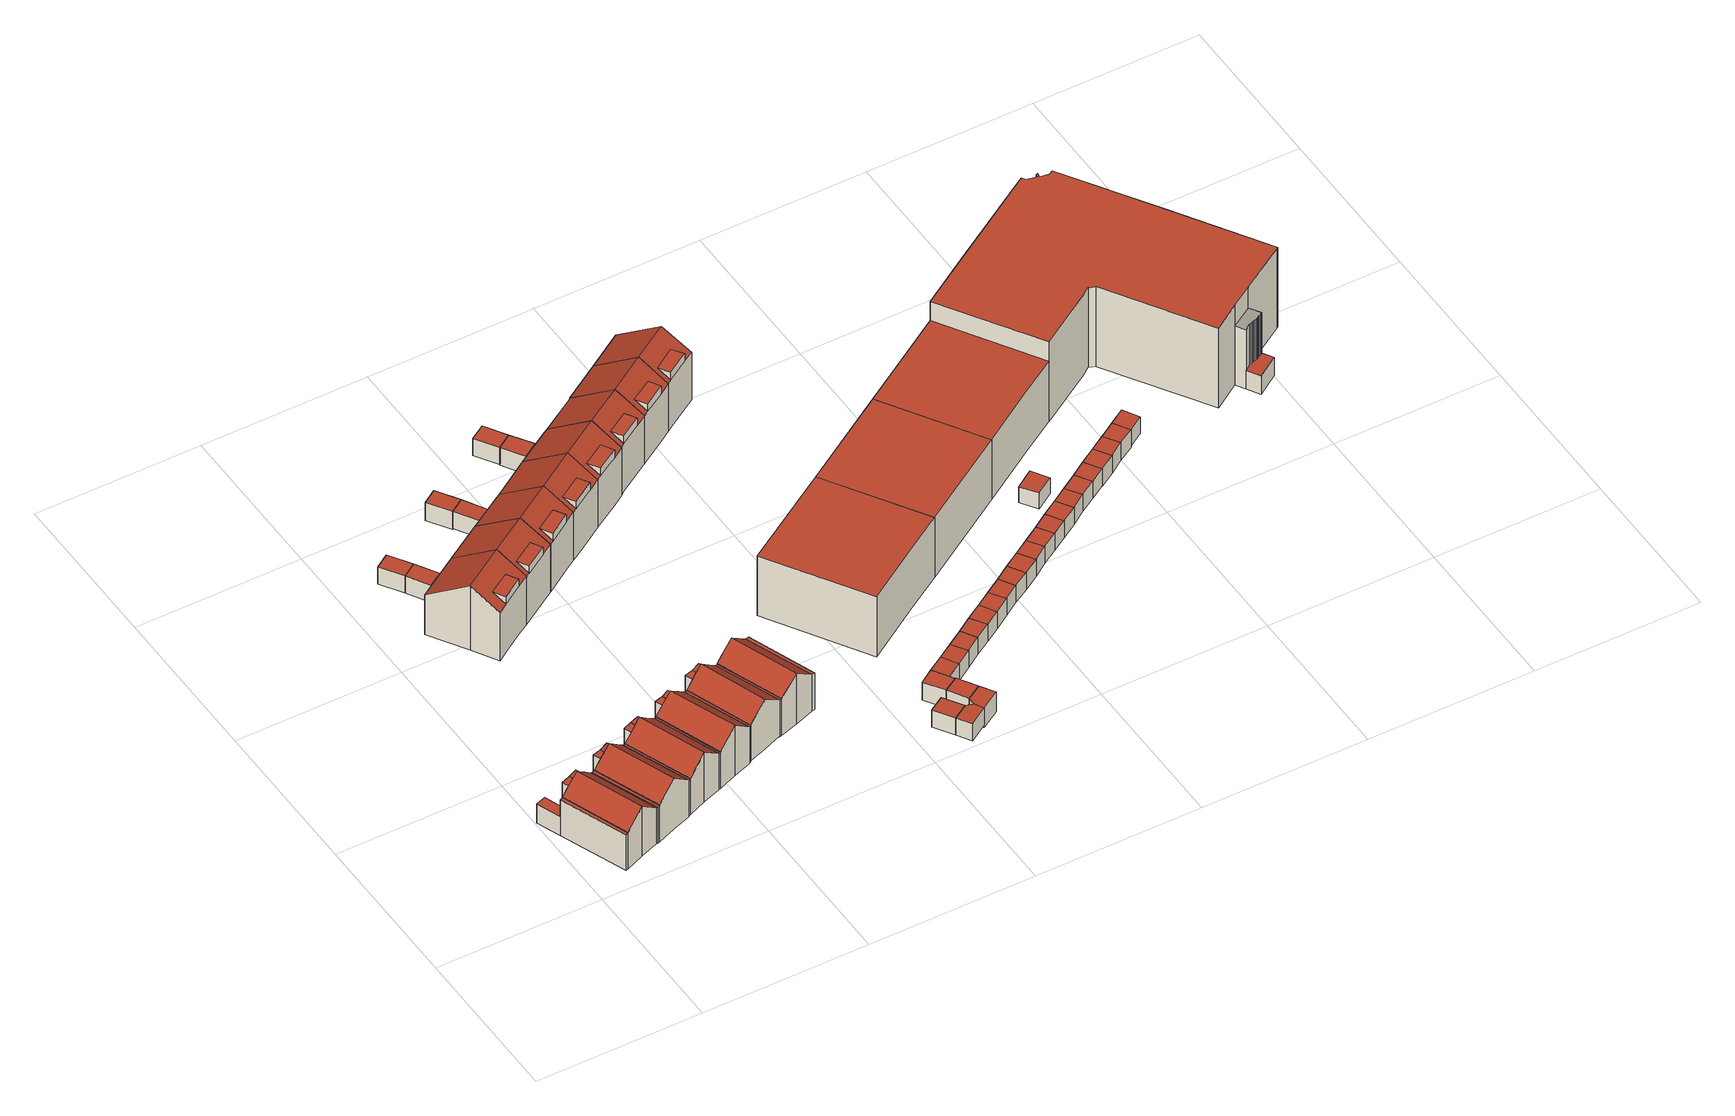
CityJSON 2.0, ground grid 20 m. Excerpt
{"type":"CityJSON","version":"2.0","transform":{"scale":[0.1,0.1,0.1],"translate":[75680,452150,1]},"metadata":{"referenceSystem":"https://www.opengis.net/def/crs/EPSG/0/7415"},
"CityObjects":{
"building1":{"type":"Building","attributes":{"Volume":287.88,"Dakoppervlakte":63.65,"Muuroppervlakte":183.19,"Vloeroppervlakte":52.23,"hoogte_Z_max_in_m_NAP":8.47,"GEB_DOEL":"woonfunctie","dateOfConstruction":"1981-01-01","measuredHeight":7},"geometry":[{"type":"Solid","lod":"2","boundaries":[[[[0,1,2,3,4,5,6,7,8,9,10,11,12,13]],[[14,15,16,17,18]],[[14,19,20,21,15]],[[22,23,24,25,26]],[[27,28,29,30]],[[31,32,33,34,35]],[[36,37,38,39]],[[5,4,27,16,15]],[[19,14,18,25,13,12,11,31]],[[15,21,38,6,5]],[[0,13,25,24]],[[22,2,1,23]],[[24,23,1,0]],[[4,3,28,27]],[[29,22,26,30]],[[30,17,16,27]],[[17,30,26,25,18]],[[33,9,8,34]],[[11,10,32,31]],[[9,33,32,10]],[[7,37,36,34,8]],[[38,37,7,6]],[[34,36,39,35]],[[31,35,39,20,19]],[[20,39,38,21]],[[22,29,28,3,2]]]],"semantics":{"surfaces":[{"type":"GroundSurface"},{"type":"RoofSurface"},{"type":"WallSurface"}],"values":[[0,1,1,1,1,1,1,2,2,2,2,2,2,2,2,2,2,2,2,2,2,2,2,2,2,2]]}}]},
"building2":{"type":"Building","attributes":{"Volume":285.74,"Dakoppervlakte":62.17,"Muuroppervlakte":185.16,"Vloeroppervlakte":50.87,"hoogte_Z_max_in_m_NAP":8.5,"GEB_DOEL":"woonfunctie","dateOfConstruction":"1981-01-01","measuredHeight":7.09},"geometry":[{"type":"Solid","lod":"2","boundaries":[[[[40,41,42,43,44,45,46,47,48,49,50,51,52]],[[53,54,55,56,57]],[[56,55,58,59,60]],[[61,62,63,64]],[[65,66,23,22,67]],[[68,29,28,69]],[[52,51,65,57,56]],[[58,55,54,69,46,45,44]],[[58,44,43,61,59]],[[40,52,56,60,64]],[[61,43,42,62]],[[40,64,63,41]],[[61,64,60,59]],[[23,49,48,22]],[[65,51,50,66]],[[49,23,66,50]],[[47,28,29,22,48]],[[46,69,28,47]],[[29,68,67,22]],[[65,67,68,53,57]],[[53,68,69,54]],[[42,41,63,62]]]],"semantics":{"surfaces":[{"type":"GroundSurface"},{"type":"RoofSurface"},{"type":"WallSurface"}],"values":[[0,1,1,1,1,1,2,2,2,2,2,2,2,2,2,2,2,2,2,2,2,2]]}}]},
"building3":{"type":"Building","attributes":{"Volume":283.82,"Dakoppervlakte":62.31,"Muuroppervlakte":183.3,"Vloeroppervlakte":50.98,"hoogte_Z_max_in_m_NAP":8.51,"GEB_DOEL":"woonfunctie","dateOfConstruction":"1981-01-01","measuredHeight":7.05},"geometry":[{"type":"Solid","lod":"2","boundaries":[[[[70,71,72,73,74,75,76,77,78,79,80,81,82]],[[83,84,85,86,87]],[[83,87,88,89,90]],[[91,92,93,94]],[[62,61,95,96,97]],[[98,99,100,101]],[[71,70,88,87]],[[89,88,70,82,93]],[[83,90,92,79,78]],[[84,83,78,77,96]],[[72,71,87,86,100]],[[81,80,91,94]],[[79,92,91,80]],[[89,93,92,90]],[[76,75,62,97]],[[62,75,74,61]],[[96,77,76,97]],[[98,61,74,73,99]],[[72,100,99,73]],[[61,98,101,95]],[[96,95,101,85,84]],[[85,101,100,86]],[[82,81,94,93]]]],"semantics":{"surfaces":[{"type":"GroundSurface"},{"type":"RoofSurface"},{"type":"WallSurface"}],"values":[[0,1,1,1,1,1,2,2,2,2,2,2,2,2,2,2,2,2,2,2,2,2,2]]}}]},
"building4":{"type":"Building","attributes":{"Volume":15.67,"Dakoppervlakte":6.34,"Muuroppervlakte":25.43,"Vloeroppervlakte":6.34,"hoogte_Z_max_in_m_NAP":3.93,"GEB_DOEL":"onbekend","dateOfConstruction":"1981-01-01","measuredHeight":2.47},"geometry":[{"type":"Solid","lod":"2","boundaries":[[[[102,103,104,105]],[[106,107,108,109]],[[104,103,109,108]],[[103,102,106,109]],[[105,107,106,102]],[[107,105,104,108]]]],"semantics":{"surfaces":[{"type":"GroundSurface"},{"type":"RoofSurface"},{"type":"WallSurface"}],"values":[[0,1,2,2,2,2]]}}]},
"building5":{"type":"Building","attributes":{"Volume":407.01,"Dakoppervlakte":63.22,"Muuroppervlakte":211.98,"Vloeroppervlakte":53.66,"hoogte_Z_max_in_m_NAP":10.51,"GEB_DOEL":"woonfunctie","dateOfConstruction":"1981-01-01","measuredHeight":9.02},"geometry":[{"type":"Solid","lod":"2","boundaries":[[[[110,111,112,113,114,115,116,117,118]],[[119,120,121,122]],[[123,124,122,121,125,126,127,128]],[[129,128,127,130,131]],[[123,111,110,118,117,126,125,124]],[[126,117,116,115,130,127]],[[113,129,131,130,115,114]],[[129,113,112,128]],[[125,120,119,124]],[[120,125,121]],[[119,122,124]],[[112,111,123,128]]]],"semantics":{"surfaces":[{"type":"GroundSurface"},{"type":"RoofSurface"},{"type":"WallSurface"}],"values":[[0,1,1,1,2,2,2,2,2,2,2,2]]}}]},
"building6":{"type":"Building","attributes":{"Volume":15.28,"Dakoppervlakte":6.34,"Muuroppervlakte":24.79,"Vloeroppervlakte":6.34,"hoogte_Z_max_in_m_NAP":3.93,"GEB_DOEL":"onbekend","dateOfConstruction":"1981-01-01","measuredHeight":2.41},"geometry":[{"type":"Solid","lod":"2","boundaries":[[[[132,104,103,133,134]],[[109,108,135,136,137]],[[103,109,137,133]],[[104,108,109,103]],[[104,132,135,108]],[[135,132,134,133,137,136]]]],"semantics":{"surfaces":[{"type":"GroundSurface"},{"type":"RoofSurface"},{"type":"WallSurface"}],"values":[[0,1,2,2,2,2]]}}]},
"building7":{"type":"Building","attributes":{"Volume":277.57,"Dakoppervlakte":61.15,"Muuroppervlakte":181.36,"Vloeroppervlakte":49.82,"hoogte_Z_max_in_m_NAP":8.51,"GEB_DOEL":"woonfunctie","dateOfConstruction":"1981-01-01","measuredHeight":7.04},"geometry":[{"type":"Solid","lod":"2","boundaries":[[[[138,139,140,70,82,81,141,142,143,144,145,146,147]],[[148,149,150,151,152]],[[151,153,154,155,152]],[[156,157,158,159]],[[160,94,93,161,162]],[[163,164,165,166]],[[139,138,148,152]],[[149,148,138,147,156]],[[153,151,150,159,144,143,142,162]],[[152,155,165,140,139]],[[147,146,157,156]],[[159,158,145,144]],[[156,159,150,149]],[[94,81,82,93]],[[162,142,141,160]],[[94,160,141,81]],[[163,93,82,70,164]],[[164,70,140,165]],[[166,161,93,163]],[[162,161,166,154,153]],[[154,166,165,155]],[[146,145,158,157]]]],"semantics":{"surfaces":[{"type":"GroundSurface"},{"type":"RoofSurface"},{"type":"WallSurface"}],"values":[[0,1,1,1,1,1,2,2,2,2,2,2,2,2,2,2,2,2,2,2,2,2]]}}]},
"building8":{"type":"Building","attributes":{"Volume":353.3,"Dakoppervlakte":54.92,"Muuroppervlakte":201.25,"Vloeroppervlakte":46.74,"hoogte_Z_max_in_m_NAP":10.51,"GEB_DOEL":"woonfunctie","dateOfConstruction":"1981-01-01","measuredHeight":8.99},"geometry":[{"type":"Solid","lod":"2","boundaries":[[[[167,168,117,116,115,169,170,171]],[[172,173,174,175]],[[127,126,176,172,175,177,178,179]],[[180,130,127,179]],[[115,130,180,169]],[[127,130,115,116,117,126]],[[179,178,171,170]],[[173,176,177,174]],[[126,117,168,167,171,178,177,176]],[[172,176,173]],[[174,177,175]],[[170,169,180,179]]]],"semantics":{"surfaces":[{"type":"GroundSurface"},{"type":"RoofSurface"},{"type":"WallSurface"}],"values":[[0,1,1,1,2,2,2,2,2,2,2,2]]}}]},
"building9":{"type":"Building","attributes":{"Volume":278.34,"Dakoppervlakte":61.24,"Muuroppervlakte":181.29,"Vloeroppervlakte":49.97,"hoogte_Z_max_in_m_NAP":8.51,"GEB_DOEL":"woonfunctie","dateOfConstruction":"1981-01-01","measuredHeight":7.03},"geometry":[{"type":"Solid","lod":"2","boundaries":[[[[181,182,183,184,185,186,187,138,147,146,188,189,190]],[[191,192,193,194,195]],[[192,191,196,197,198]],[[199,200,201,202]],[[203,204,157,156,205]],[[206,207,208,209]],[[190,189,203,193,192]],[[196,191,195,206,187,186,185]],[[185,184,199,197,196]],[[181,190,192,198,202]],[[201,182,181,202]],[[201,200,183,182]],[[199,202,198,197]],[[203,189,188,204]],[[188,146,157,204]],[[156,157,146,147]],[[138,187,206,209]],[[208,156,147,138,209]],[[205,156,208,207]],[[194,193,203,205,207]],[[194,207,206,195]],[[199,184,183,200]]]],"semantics":{"surfaces":[{"type":"GroundSurface"},{"type":"RoofSurface"},{"type":"WallSurface"}],"values":[[0,1,1,1,1,1,2,2,2,2,2,2,2,2,2,2,2,2,2,2,2,2]]}}]},
"building10":{"type":"Building","attributes":{"Volume":15.72,"Dakoppervlakte":6.26,"Muuroppervlakte":25.75,"Vloeroppervlakte":6.26,"hoogte_Z_max_in_m_NAP":3.93,"GEB_DOEL":"onbekend","dateOfConstruction":"1981-01-01","measuredHeight":2.51},"geometry":[{"type":"Solid","lod":"2","boundaries":[[[[210,211,212,213]],[[214,215,216,217]],[[216,215,210,213]],[[216,213,212,217]],[[211,214,217,212]],[[211,210,215,214]]]],"semantics":{"surfaces":[{"type":"GroundSurface"},{"type":"RoofSurface"},{"type":"WallSurface"}],"values":[[0,1,2,2,2,2]]}}]},
"building11":{"type":"Building","attributes":{"Volume":355.48,"Dakoppervlakte":55.29,"Muuroppervlakte":201.57,"Vloeroppervlakte":47.05,"hoogte_Z_max_in_m_NAP":10.51,"GEB_DOEL":"woonfunctie","dateOfConstruction":"1981-01-01","measuredHeight":8.98},"geometry":[{"type":"Solid","lod":"2","boundaries":[[[[218,219,220,171,170,169,221,222,223]],[[224,225,226,227]],[[179,178,228,226,225,229,230,231]],[[180,179,231,232,233]],[[169,180,233,232,222,221]],[[179,180,169,170,171,178]],[[231,230,218,223]],[[224,227,228,229]],[[178,171,220,219,218,230,229,228]],[[226,228,227]],[[224,229,225]],[[223,222,232,231]]]],"semantics":{"surfaces":[{"type":"GroundSurface"},{"type":"RoofSurface"},{"type":"WallSurface"}],"values":[[0,1,1,1,2,2,2,2,2,2,2,2]]}}]},
"building12":{"type":"Building","attributes":{"Volume":15.04,"Dakoppervlakte":6.26,"Muuroppervlakte":24.63,"Vloeroppervlakte":6.26,"hoogte_Z_max_in_m_NAP":3.93,"GEB_DOEL":"onbekend","dateOfConstruction":"1981-01-01","measuredHeight":2.4},"geometry":[{"type":"Solid","lod":"2","boundaries":[[[[234,235,236,237,238]],[[239,240,241,216,215]],[[215,238,237,239]],[[239,237,236,235,241,240]],[[234,216,241,235]],[[238,215,216,234]]]],"semantics":{"surfaces":[{"type":"GroundSurface"},{"type":"RoofSurface"},{"type":"WallSurface"}],"values":[[0,1,2,2,2,2]]}}]},
"building13":{"type":"Building","attributes":{"Volume":298.22,"Dakoppervlakte":62.76,"Muuroppervlakte":174.15,"Vloeroppervlakte":51.38,"hoogte_Z_max_in_m_NAP":8.51,"GEB_DOEL":"woonfunctie","dateOfConstruction":"1981-01-01","measuredHeight":7.14},"geometry":[{"type":"Solid","lod":"2","boundaries":[[[[242,243,244,245,246,247,248,249,250,251,252,253,254]],[[255,256,257,258,259]],[[259,260,261,255]],[[200,199,262,263,264]],[[265,266,267,268]],[[269,270,271,272,273]],[[260,259,252,251,270]],[[261,269,247,246,245,263,256,255]],[[253,252,259,258,265]],[[245,244,264,263]],[[200,243,242,199]],[[267,199,242,254,268]],[[265,268,254,253]],[[199,267,266,262]],[[263,262,266,257,256]],[[257,266,265,258]],[[251,250,271,270]],[[273,272,271,250,249,248]],[[247,269,273,248]],[[260,270,269,261]],[[200,264,244,243]]]],"semantics":{"surfaces":[{"type":"GroundSurface"},{"type":"RoofSurface"},{"type":"WallSurface"}],"values":[[0,1,1,1,1,1,2,2,2,2,2,2,2,2,2,2,2,2,2,2,2]]}}]},
"building14":{"type":"Building","attributes":{"Volume":363.82,"Dakoppervlakte":56.55,"Muuroppervlakte":203.3,"Vloeroppervlakte":48.11,"hoogte_Z_max_in_m_NAP":10.51,"GEB_DOEL":"woonfunctie","dateOfConstruction":"1981-01-01","measuredHeight":8.99},"geometry":[{"type":"Solid","lod":"2","boundaries":[[[[223,222,274,275,276,277,278,218]],[[279,280,281,282]],[[231,230,283,281,280,284,285,286]],[[287,232,231,286]],[[276,285,284,283,230,218,278,277]],[[285,276,275,274,287,286]],[[222,232,287,274]],[[232,222,223,231]],[[279,282,283,284]],[[282,281,283]],[[284,280,279]],[[223,218,230,231]]]],"semantics":{"surfaces":[{"type":"GroundSurface"},{"type":"RoofSurface"},{"type":"WallSurface"}],"values":[[0,1,1,1,2,2,2,2,2,2,2,2]]}}]},
"building15":{"type":"Building","attributes":{"Volume":15.6,"Dakoppervlakte":6.41,"Muuroppervlakte":25.07,"Vloeroppervlakte":6.41,"hoogte_Z_max_in_m_NAP":3.93,"GEB_DOEL":"onbekend","dateOfConstruction":"1981-01-01","measuredHeight":2.43},"geometry":[{"type":"Solid","lod":"2","boundaries":[[[[288,289,290,291]],[[292,293,294,295]],[[290,289,295,294]],[[288,292,295,289]],[[291,293,292,288]],[[293,291,290,294]]]],"semantics":{"surfaces":[{"type":"GroundSurface"},{"type":"RoofSurface"},{"type":"WallSurface"}],"values":[[0,1,2,2,2,2]]}}]},
"building16":{"type":"Building","attributes":{"Volume":357.28,"Dakoppervlakte":55.57,"Muuroppervlakte":201.9,"Vloeroppervlakte":47.28,"hoogte_Z_max_in_m_NAP":10.51,"GEB_DOEL":"woonfunctie","dateOfConstruction":"1981-01-01","measuredHeight":8.98},"geometry":[{"type":"Solid","lod":"2","boundaries":[[[[296,276,275,274,297,298,299,300,301]],[[302,303,304,305]],[[286,285,306,302,305,307,308,309]],[[309,310,311,287,286]],[[285,276,296,301,300,308,307,306]],[[308,300,299,298,310,309]],[[287,311,310,298,297,274]],[[286,287,274,275]],[[304,303,306,307]],[[302,306,303]],[[304,307,305]],[[275,276,285,286]]]],"semantics":{"surfaces":[{"type":"GroundSurface"},{"type":"RoofSurface"},{"type":"WallSurface"}],"values":[[0,1,1,1,2,2,2,2,2,2,2,2]]}}]},
"building17":{"type":"Building","attributes":{"Volume":15.89,"Dakoppervlakte":6.41,"Muuroppervlakte":25.54,"Vloeroppervlakte":6.41,"hoogte_Z_max_in_m_NAP":3.93,"GEB_DOEL":"onbekend","dateOfConstruction":"1981-01-01","measuredHeight":2.48},"geometry":[{"type":"MultiSurface","lod":"2","boundaries":[[[312,313,314,315,316]],[[295,294,317,318,319]],[[316,315,317,294]],[[317,315,314,313,319]],[[312,295,319,313]],[[316,294,295,312]]],"semantics":{"surfaces":[{"type":"GroundSurface"},{"type":"RoofSurface"},{"type":"WallSurface"}],"values":[0,1,2,2,2,2]}}]},
"building18":{"type":"Building","attributes":{"Volume":13.9,"Dakoppervlakte":5.7,"Muuroppervlakte":23.47,"Vloeroppervlakte":5.7,"hoogte_Z_max_in_m_NAP":3.92,"GEB_DOEL":"onbekend","dateOfConstruction":"1990-01-01","measuredHeight":2.44},"geometry":[{"type":"Solid","lod":"2","boundaries":[[[[320,321,322,323]],[[324,325,326,327]],[[323,325,324,320]],[[323,322,326,325]],[[321,327,326,322]],[[327,321,320,324]]]],"semantics":{"surfaces":[{"type":"GroundSurface"},{"type":"RoofSurface"},{"type":"WallSurface"}],"values":[[0,1,2,2,2,2]]}}]},
"building19":{"type":"Building","attributes":{"Volume":12.29,"Dakoppervlakte":5.15,"Muuroppervlakte":21.46,"Vloeroppervlakte":5.15,"hoogte_Z_max_in_m_NAP":3.92,"GEB_DOEL":"onbekend","dateOfConstruction":"1990-01-01","measuredHeight":2.39},"geometry":[{"type":"Solid","lod":"2","boundaries":[[[[321,328,329,330,322]],[[331,327,326,332,333]],[[328,321,327,331]],[[322,326,327,321]],[[322,330,332,326]],[[329,333,332,330]],[[333,329,328,331]]]],"semantics":{"surfaces":[{"type":"GroundSurface"},{"type":"RoofSurface"},{"type":"WallSurface"}],"values":[[0,1,2,2,2,2,2]]}}]},
"building20":{"type":"Building","attributes":{"Volume":13.94,"Dakoppervlakte":5.62,"Muuroppervlakte":23.82,"Vloeroppervlakte":5.62,"hoogte_Z_max_in_m_NAP":3.92,"GEB_DOEL":"onbekend","dateOfConstruction":"1990-01-01","measuredHeight":2.48},"geometry":[{"type":"Solid","lod":"2","boundaries":[[[[334,335,336,337,338]],[[339,340,341,342,343]],[[334,338,342,341]],[[338,337,343,342]],[[340,339,343,337,336,335]],[[335,334,341,340]]]],"semantics":{"surfaces":[{"type":"GroundSurface"},{"type":"RoofSurface"},{"type":"WallSurface"}],"values":[[0,1,2,2,2,2]]}}]},
"building21":{"type":"Building","attributes":{"Volume":14.6,"Dakoppervlakte":5.75,"Muuroppervlakte":24.56,"Vloeroppervlakte":5.75,"hoogte_Z_max_in_m_NAP":3.92,"GEB_DOEL":"onbekend","dateOfConstruction":"1990-01-01","measuredHeight":2.54},"geometry":[{"type":"Solid","lod":"2","boundaries":[[[[344,345,346,338]],[[347,342,348,349]],[[338,342,347,344]],[[338,346,348,342]],[[345,349,348,346]],[[349,345,344,347]]]],"semantics":{"surfaces":[{"type":"GroundSurface"},{"type":"RoofSurface"},{"type":"WallSurface"}],"values":[[0,1,2,2,2,2]]}}]},
"building22":{"type":"Building","attributes":{"Volume":14.38,"Dakoppervlakte":5.15,"Muuroppervlakte":25.11,"Vloeroppervlakte":5.15,"hoogte_Z_max_in_m_NAP":3.92,"GEB_DOEL":"onbekend","dateOfConstruction":"1990-01-01","measuredHeight":2.79},"geometry":[{"type":"Solid","lod":"2","boundaries":[[[[350,351,352,353,354]],[[349,348,331,333,355]],[[350,348,349,351]],[[350,354,331,348]],[[354,353,333,331]],[[352,355,333,353]],[[352,351,349,355]]]],"semantics":{"surfaces":[{"type":"GroundSurface"},{"type":"RoofSurface"},{"type":"WallSurface"}],"values":[[0,1,2,2,2,2,2]]}}]},
"building23":{"type":"Building","attributes":{"Volume":11.73,"Dakoppervlakte":4.77,"Muuroppervlakte":21.49,"Vloeroppervlakte":4.77,"hoogte_Z_max_in_m_NAP":3.92,"GEB_DOEL":"onbekend","dateOfConstruction":"1990-01-01","measuredHeight":2.46},"geometry":[{"type":"Solid","lod":"2","boundaries":[[[[356,357,358,359]],[[360,361,340,339]],[[357,340,361,358]],[[339,340,357,356]],[[360,339,356,359]],[[358,361,360,359]]]],"semantics":{"surfaces":[{"type":"GroundSurface"},{"type":"RoofSurface"},{"type":"WallSurface"}],"values":[[0,1,2,2,2,2]]}}]},
"building24":{"type":"Building","attributes":{"Volume":346.52,"Dakoppervlakte":53.65,"Muuroppervlakte":200.38,"Vloeroppervlakte":45.68,"hoogte_Z_max_in_m_NAP":10.51,"GEB_DOEL":"woonfunctie","dateOfConstruction":"1981-01-01","measuredHeight":9.01},"geometry":[{"type":"Solid","lod":"2","boundaries":[[[[362,363,364,300,299,298,365,366,367]],[[368,369,370,371]],[[309,308,372,368,371,373,374,375]],[[310,309,375,376,377]],[[308,300,364,363,362,374,373,372]],[[374,362,367,366,376,375]],[[298,310,377,376,366,365]],[[310,298,299,309]],[[370,369,372,373]],[[369,368,372]],[[373,371,370]],[[299,300,308,309]]]],"semantics":{"surfaces":[{"type":"GroundSurface"},{"type":"RoofSurface"},{"type":"WallSurface"}],"values":[[0,1,1,1,2,2,2,2,2,2,2,2]]}}]},
"building25":{"type":"Building","attributes":{"Volume":11.65,"Dakoppervlakte":4.75,"Muuroppervlakte":21.37,"Vloeroppervlakte":4.75,"hoogte_Z_max_in_m_NAP":3.92,"GEB_DOEL":"onbekend","dateOfConstruction":"1990-01-01","measuredHeight":2.45},"geometry":[{"type":"Solid","lod":"2","boundaries":[[[[378,379,359,358]],[[380,361,360,381]],[[378,358,361,380]],[[358,359,360,361]],[[379,381,360,359]],[[378,380,381,379]]]],"semantics":{"surfaces":[{"type":"GroundSurface"},{"type":"RoofSurface"},{"type":"WallSurface"}],"values":[[0,1,2,2,2,2]]}}]},
"building26":{"type":"Building","attributes":{"Volume":1548.27,"Dakoppervlakte":184.68,"Muuroppervlakte":455.77,"Vloeroppervlakte":184.68,"hoogte_Z_max_in_m_NAP":9.92,"GEB_DOEL":"woonfunctie","dateOfConstruction":"1990-01-01","measuredHeight":8.38},"geometry":[{"type":"Solid","lod":"2","boundaries":[[[[382,383,384,385,386]],[[387,388,389,390,391]],[[386,390,389,382]],[[386,385,391,390]],[[388,387,391,385,384,383]],[[382,389,388,383]]]],"semantics":{"surfaces":[{"type":"GroundSurface"},{"type":"RoofSurface"},{"type":"WallSurface"}],"values":[[0,1,2,2,2,2]]}}]},
"building27":{"type":"Building","attributes":{"Volume":11.71,"Dakoppervlakte":4.76,"Muuroppervlakte":21.49,"Vloeroppervlakte":4.76,"hoogte_Z_max_in_m_NAP":3.92,"GEB_DOEL":"onbekend","dateOfConstruction":"1990-01-01","measuredHeight":2.46},"geometry":[{"type":"Solid","lod":"2","boundaries":[[[[379,378,392,393]],[[394,395,380,381]],[[378,380,395,392]],[[378,379,381,380]],[[394,381,379,393]],[[392,395,394,393]]]],"semantics":{"surfaces":[{"type":"GroundSurface"},{"type":"RoofSurface"},{"type":"WallSurface"}],"values":[[0,1,2,2,2,2]]}}]},
"building28":{"type":"Building","attributes":{"Volume":356.29,"Dakoppervlakte":55.5,"Muuroppervlakte":201.43,"Vloeroppervlakte":47.24,"hoogte_Z_max_in_m_NAP":10.51,"GEB_DOEL":"woonfunctie","dateOfConstruction":"1981-01-01","measuredHeight":8.96},"geometry":[{"type":"Solid","lod":"2","boundaries":[[[[396,397,398,399,400,362,367,366]],[[401,402,403,404]],[[375,374,405,404,403,406,407,408]],[[375,408,409,376]],[[366,376,409,396]],[[375,376,366,367,362,374]],[[408,407,398,397]],[[402,401,405,406]],[[374,362,400,399,398,407,406,405]],[[401,404,405]],[[406,403,402]],[[397,396,409,408]]]],"semantics":{"surfaces":[{"type":"GroundSurface"},{"type":"RoofSurface"},{"type":"WallSurface"}],"values":[[0,1,1,1,2,2,2,2,2,2,2,2]]}}]},
"building29":{"type":"Building","attributes":{"Volume":11.56,"Dakoppervlakte":4.76,"Muuroppervlakte":21.19,"Vloeroppervlakte":4.76,"hoogte_Z_max_in_m_NAP":3.92,"GEB_DOEL":"onbekend","dateOfConstruction":"1990-01-01","measuredHeight":2.43},"geometry":[{"type":"Solid","lod":"2","boundaries":[[[[410,411,393,392]],[[412,395,394,413]],[[395,412,410,392]],[[394,395,392,393]],[[411,413,394,393]],[[410,412,413,411]]]],"semantics":{"surfaces":[{"type":"GroundSurface"},{"type":"RoofSurface"},{"type":"WallSurface"}],"values":[[0,1,2,2,2,2]]}}]},
"building30":{"type":"Building","attributes":{"Volume":11.45,"Dakoppervlakte":4.76,"Muuroppervlakte":20.99,"Vloeroppervlakte":4.76,"hoogte_Z_max_in_m_NAP":3.92,"GEB_DOEL":"onbekend","dateOfConstruction":"1990-01-01","measuredHeight":2.4},"geometry":[{"type":"Solid","lod":"2","boundaries":[[[[414,415,411,410]],[[416,412,413,417]],[[410,412,416,414]],[[410,411,413,412]],[[415,417,413,411]],[[414,416,417,415]]]],"semantics":{"surfaces":[{"type":"GroundSurface"},{"type":"RoofSurface"},{"type":"WallSurface"}],"values":[[0,1,2,2,2,2]]}}]},
"building31":{"type":"Building","attributes":{"Volume":344.86,"Dakoppervlakte":53.14,"Muuroppervlakte":200.68,"Vloeroppervlakte":45.27,"hoogte_Z_max_in_m_NAP":10.51,"GEB_DOEL":"woonfunctie","dateOfConstruction":"1981-01-01","measuredHeight":9.04},"geometry":[{"type":"Solid","lod":"2","boundaries":[[[[397,396,418,419,420,421,422,398]],[[423,424,425,426]],[[408,407,427,426,425,428,429,430]],[[408,430,431,409]],[[427,407,398,422,421,420,429,428]],[[429,420,419,418,431,430]],[[396,409,431,418]],[[408,409,396,397]],[[427,428,424,423]],[[426,427,423]],[[424,428,425]],[[397,398,407,408]]]],"semantics":{"surfaces":[{"type":"GroundSurface"},{"type":"RoofSurface"},{"type":"WallSurface"}],"values":[[0,1,1,1,2,2,2,2,2,2,2,2]]}}]},
"building32":{"type":"Building","attributes":{"Volume":11.5,"Dakoppervlakte":4.77,"Muuroppervlakte":21.07,"Vloeroppervlakte":4.77,"hoogte_Z_max_in_m_NAP":3.92,"GEB_DOEL":"onbekend","dateOfConstruction":"1990-01-01","measuredHeight":2.41},"geometry":[{"type":"Solid","lod":"2","boundaries":[[[[432,433,415,414]],[[434,435,416,417]],[[432,414,416,435]],[[414,415,417,416]],[[434,417,415,433]],[[432,435,434,433]]]],"semantics":{"surfaces":[{"type":"GroundSurface"},{"type":"RoofSurface"},{"type":"WallSurface"}],"values":[[0,1,2,2,2,2]]}}]},
"building33":{"type":"Building","attributes":{"Volume":11.5,"Dakoppervlakte":4.77,"Muuroppervlakte":21.06,"Vloeroppervlakte":4.77,"hoogte_Z_max_in_m_NAP":3.92,"GEB_DOEL":"onbekend","dateOfConstruction":"1990-01-01","measuredHeight":2.41},"geometry":[{"type":"Solid","lod":"2","boundaries":[[[[433,432,436,437]],[[438,435,434,439]],[[436,432,435,438]],[[432,433,434,435]],[[437,439,434,433]],[[436,438,439,437]]]],"semantics":{"surfaces":[{"type":"GroundSurface"},{"type":"RoofSurface"},{"type":"WallSurface"}],"values":[[0,1,2,2,2,2]]}}]},
"building34":{"type":"Building","attributes":{"Volume":11.46,"Dakoppervlakte":4.78,"Muuroppervlakte":20.98,"Vloeroppervlakte":4.78,"hoogte_Z_max_in_m_NAP":3.92,"GEB_DOEL":"onbekend","dateOfConstruction":"1990-01-01","measuredHeight":2.4},"geometry":[{"type":"Solid","lod":"2","boundaries":[[[[440,441,437,436]],[[442,438,439,443]],[[436,438,442,440]],[[439,438,436,437]],[[441,443,439,437]],[[441,440,442,443]]]],"semantics":{"surfaces":[{"type":"GroundSurface"},{"type":"RoofSurface"},{"type":"WallSurface"}],"values":[[0,1,2,2,2,2]]}}]},
"building35":{"type":"Building","attributes":{"Volume":1511.74,"Dakoppervlakte":180.47,"Muuroppervlakte":450.24,"Vloeroppervlakte":180.48,"hoogte_Z_max_in_m_NAP":9.92,"GEB_DOEL":"woonfunctie","dateOfConstruction":"1990-01-01","measuredHeight":8.38},"geometry":[{"type":"Solid","lod":"2","boundaries":[[[[382,444,445,383]],[[388,446,447,389]],[[389,382,383,388]],[[383,445,446,388]],[[444,447,446,445]],[[444,382,389,447]]]],"semantics":{"surfaces":[{"type":"GroundSurface"},{"type":"RoofSurface"},{"type":"WallSurface"}],"values":[[0,1,2,2,2,2]]}}]},
"building36":{"type":"Building","attributes":{"Volume":11.47,"Dakoppervlakte":4.78,"Muuroppervlakte":20.98,"Vloeroppervlakte":4.78,"hoogte_Z_max_in_m_NAP":3.92,"GEB_DOEL":"onbekend","dateOfConstruction":"1990-01-01","measuredHeight":2.4},"geometry":[{"type":"Solid","lod":"2","boundaries":[[[[448,449,441,440]],[[450,442,443,451]],[[448,440,442,450]],[[440,441,443,442]],[[449,451,443,441]],[[448,450,451,449]]]],"semantics":{"surfaces":[{"type":"GroundSurface"},{"type":"RoofSurface"},{"type":"WallSurface"}],"values":[[0,1,2,2,2,2]]}}]},
"building37":{"type":"Building","attributes":{"Volume":11.45,"Dakoppervlakte":4.78,"Muuroppervlakte":20.95,"Vloeroppervlakte":4.78,"hoogte_Z_max_in_m_NAP":3.92,"GEB_DOEL":"onbekend","dateOfConstruction":"1990-01-01","measuredHeight":2.39},"geometry":[{"type":"Solid","lod":"2","boundaries":[[[[449,448,452,453]],[[451,454,455,450]],[[452,448,450,455]],[[448,449,451,450]],[[453,454,451,449]],[[454,453,452,455]]]],"semantics":{"surfaces":[{"type":"GroundSurface"},{"type":"RoofSurface"},{"type":"WallSurface"}],"values":[[0,1,2,2,2,2]]}}]},
"building38":{"type":"Building","attributes":{"Volume":11.5,"Dakoppervlakte":4.79,"Muuroppervlakte":21.03,"Vloeroppervlakte":4.79,"hoogte_Z_max_in_m_NAP":3.92,"GEB_DOEL":"onbekend","dateOfConstruction":"1990-01-01","measuredHeight":2.4},"geometry":[{"type":"Solid","lod":"2","boundaries":[[[[456,457,453,452]],[[458,455,454,459]],[[456,452,455,458]],[[452,453,454,455]],[[457,459,454,453]],[[457,456,458,459]]]],"semantics":{"surfaces":[{"type":"GroundSurface"},{"type":"RoofSurface"},{"type":"WallSurface"}],"values":[[0,1,2,2,2,2]]}}]},
"building39":{"type":"Building","attributes":{"Volume":11.51,"Dakoppervlakte":4.79,"Muuroppervlakte":21.03,"Vloeroppervlakte":4.79,"hoogte_Z_max_in_m_NAP":3.92,"GEB_DOEL":"onbekend","dateOfConstruction":"1990-01-01","measuredHeight":2.4},"geometry":[{"type":"Solid","lod":"2","boundaries":[[[[460,461,457,456]],[[459,462,463,458]],[[456,458,463,460]],[[456,457,459,458]],[[461,462,459,457]],[[460,463,462,461]]]],"semantics":{"surfaces":[{"type":"GroundSurface"},{"type":"RoofSurface"},{"type":"WallSurface"}],"values":[[0,1,2,2,2,2]]}}]},
"building40":{"type":"Building","attributes":{"Volume":11.48,"Dakoppervlakte":4.79,"Muuroppervlakte":20.97,"Vloeroppervlakte":4.79,"hoogte_Z_max_in_m_NAP":3.92,"GEB_DOEL":"onbekend","dateOfConstruction":"1990-01-01","measuredHeight":2.39},"geometry":[{"type":"Solid","lod":"2","boundaries":[[[[464,465,461,460]],[[466,467,463,462]],[[460,463,467,464]],[[460,461,462,463]],[[466,462,461,465]],[[465,464,467,466]]]],"semantics":{"surfaces":[{"type":"GroundSurface"},{"type":"RoofSurface"},{"type":"WallSurface"}],"values":[[0,1,2,2,2,2]]}}]},
"building41":{"type":"Building","attributes":{"Volume":13.23,"Dakoppervlakte":6.09,"Muuroppervlakte":21.46,"Vloeroppervlakte":6.09,"hoogte_Z_max_in_m_NAP":3.76,"GEB_DOEL":"onbekend","dateOfConstruction":"1990-01-01","measuredHeight":2.17},"geometry":[{"type":"Solid","lod":"2","boundaries":[[[[468,469,470,471]],[[472,473,474,475]],[[471,473,472,468]],[[471,470,474,473]],[[469,475,474,470]],[[472,475,469,468]]]],"semantics":{"surfaces":[{"type":"GroundSurface"},{"type":"RoofSurface"},{"type":"WallSurface"}],"values":[[0,1,2,2,2,2]]}}]},
"building42":{"type":"Building","attributes":{"Volume":11.58,"Dakoppervlakte":4.8,"Muuroppervlakte":21.14,"Vloeroppervlakte":4.8,"hoogte_Z_max_in_m_NAP":3.92,"GEB_DOEL":"onbekend","dateOfConstruction":"1990-01-01","measuredHeight":2.41},"geometry":[{"type":"Solid","lod":"2","boundaries":[[[[465,464,476,477]],[[478,467,466,479]],[[478,476,464,467]],[[464,465,466,467]],[[477,479,466,465]],[[477,476,478,479]]]],"semantics":{"surfaces":[{"type":"GroundSurface"},{"type":"RoofSurface"},{"type":"WallSurface"}],"values":[[0,1,2,2,2,2]]}}]},
"building43":{"type":"Building","attributes":{"Volume":1517.65,"Dakoppervlakte":181.26,"Muuroppervlakte":450.97,"Vloeroppervlakte":181.26,"hoogte_Z_max_in_m_NAP":9.92,"GEB_DOEL":"woonfunctie","dateOfConstruction":"1990-01-01","measuredHeight":8.37},"geometry":[{"type":"Solid","lod":"2","boundaries":[[[[480,481,445,444,482,483]],[[484,485,447,446,486,487]],[[483,484,487,480]],[[447,485,484,483,482,444]],[[444,445,446,447]],[[445,481,480,487,486,446]]]],"semantics":{"surfaces":[{"type":"GroundSurface"},{"type":"RoofSurface"},{"type":"WallSurface"}],"values":[[0,1,2,2,2,2]]}}]},
"building44":{"type":"Building","attributes":{"Volume":11.64,"Dakoppervlakte":4.8,"Muuroppervlakte":21.25,"Vloeroppervlakte":4.8,"hoogte_Z_max_in_m_NAP":3.92,"GEB_DOEL":"onbekend","dateOfConstruction":"1990-01-01","measuredHeight":2.42},"geometry":[{"type":"Solid","lod":"2","boundaries":[[[[488,489,477,476]],[[479,490,491,478]],[[488,476,478,491]],[[476,477,479,478]],[[489,490,479,477]],[[488,491,490,489]]]],"semantics":{"surfaces":[{"type":"GroundSurface"},{"type":"RoofSurface"},{"type":"WallSurface"}],"values":[[0,1,2,2,2,2]]}}]},
"building45":{"type":"Building","attributes":{"Volume":11.71,"Dakoppervlakte":4.8,"Muuroppervlakte":21.36,"Vloeroppervlakte":4.8,"hoogte_Z_max_in_m_NAP":3.92,"GEB_DOEL":"onbekend","dateOfConstruction":"1990-01-01","measuredHeight":2.44},"geometry":[{"type":"Solid","lod":"2","boundaries":[[[[492,493,489,488]],[[490,494,495,491]],[[488,491,495,492]],[[488,489,490,491]],[[493,494,490,489]],[[492,495,494,493]]]],"semantics":{"surfaces":[{"type":"GroundSurface"},{"type":"RoofSurface"},{"type":"WallSurface"}],"values":[[0,1,2,2,2,2]]}}]},
"building46":{"type":"Building","attributes":{"Volume":11.89,"Dakoppervlakte":4.81,"Muuroppervlakte":21.69,"Vloeroppervlakte":4.81,"hoogte_Z_max_in_m_NAP":3.92,"GEB_DOEL":"onbekend","dateOfConstruction":"1990-01-01","measuredHeight":2.47},"geometry":[{"type":"Solid","lod":"2","boundaries":[[[[496,497,498,499]],[[494,500,501,495]],[[497,495,501,498]],[[497,496,494,495]],[[499,500,494,496]],[[498,501,500,499]]]],"semantics":{"surfaces":[{"type":"GroundSurface"},{"type":"RoofSurface"},{"type":"WallSurface"}],"values":[[0,1,2,2,2,2]]}}]},
"building47":{"type":"Building","attributes":{"Volume":12.04,"Dakoppervlakte":4.81,"Muuroppervlakte":21.95,"Vloeroppervlakte":4.81,"hoogte_Z_max_in_m_NAP":3.92,"GEB_DOEL":"onbekend","dateOfConstruction":"1990-01-01","measuredHeight":2.5},"geometry":[{"type":"Solid","lod":"2","boundaries":[[[[502,503,499,498]],[[504,501,500,505]],[[502,498,501,504]],[[498,499,500,501]],[[503,505,500,499]],[[505,503,502,504]]]],"semantics":{"surfaces":[{"type":"GroundSurface"},{"type":"RoofSurface"},{"type":"WallSurface"}],"values":[[0,1,2,2,2,2]]}}]},
"building48":{"type":"Building","attributes":{"Volume":12.1,"Dakoppervlakte":4.82,"Muuroppervlakte":22.05,"Vloeroppervlakte":4.82,"hoogte_Z_max_in_m_NAP":3.92,"GEB_DOEL":"onbekend","dateOfConstruction":"1990-01-01","measuredHeight":2.51},"geometry":[{"type":"Solid","lod":"2","boundaries":[[[[506,503,502,507,508]],[[504,505,509,510,511]],[[502,503,505,504]],[[506,509,505,503]],[[508,510,509,506]],[[510,508,507,502,504,511]]]],"semantics":{"surfaces":[{"type":"GroundSurface"},{"type":"RoofSurface"},{"type":"WallSurface"}],"values":[[0,1,2,2,2,2]]}}]},
"building49":{"type":"Building","attributes":{"Volume":11.34,"Dakoppervlakte":4.82,"Muuroppervlakte":20.65,"Vloeroppervlakte":4.82,"hoogte_Z_max_in_m_NAP":3.92,"GEB_DOEL":"onbekend","dateOfConstruction":"1990-01-01","measuredHeight":2.35},"geometry":[{"type":"Solid","lod":"2","boundaries":[[[[512,513,514,515]],[[509,516,517,510]],[[513,510,517,514]],[[513,512,509,510]],[[515,516,509,512]],[[515,514,517,516]]]],"semantics":{"surfaces":[{"type":"GroundSurface"},{"type":"RoofSurface"},{"type":"WallSurface"}],"values":[[0,1,2,2,2,2]]}}]},
"building50":{"type":"Building","attributes":{"Volume":5835.79,"Dakoppervlakte":519.23,"Muuroppervlakte":1186.98,"Vloeroppervlakte":523.52,"hoogte_Z_max_in_m_NAP":12.65,"GEB_DOEL":"woonfunctie","dateOfConstruction":"1990-01-01","measuredHeight":11.25},"geometry":[{"type":"Solid","lod":"2","boundaries":[[[[518,519,520,521,522,523,524,525,526,527,528,529,530,531,532,533,534,535,536,537,538,539,540,541,542,543]],[[544,545,546,547,548,549,550,551,552,553,554,555,556,557,558]],[[559,560,561,562,563,564,565,566,567,568,569,570,571,572,573,574,575,576,577,578,579,580]],[[581,582,583,584,585,586,587,588,589,590,591,592,593,594,595]],[[543,542,563,562]],[[564,563,542,541,554]],[[565,553,536,535,566]],[[567,566,535,534]],[[567,534,533,532,569,568]],[[532,531,570,569]],[[570,531,530,571]],[[530,529,572,571]],[[573,572,529,528]],[[573,528,527,574]],[[574,527,526,575]],[[525,576,575,526]],[[578,523,522,579]],[[579,522,521,520,559,580]],[[587,540,539,588]],[[588,539,538,589]],[[589,538,537,590]],[[553,552,590,537,536]],[[541,540,587,555,554]],[[587,586,556,555]],[[556,586,585,557]],[[585,584,558,557]],[[584,583,544,558]],[[544,583,582,545]],[[582,581,546,545]],[[547,546,581,595]],[[595,594,548,547]],[[548,594,593,549]],[[593,592,550,549]],[[592,591,551,550]],[[590,552,551,591]],[[564,554,553,565]],[[578,577,576,525,524,523]],[[520,519,518,543,562,561,560,559]]]],"semantics":{"surfaces":[{"type":"GroundSurface"},{"type":"OuterFloorSurface"},{"type":"RoofSurface"},{"type":"WallSurface"}],"values":[[0,1,2,2,3,3,3,3,3,3,3,3,3,3,3,3,3,3,3,3,3,3,3,3,3,3,3,3,3,3,3,3,3,3,3,3,3,3]]}}]}
},
"vertices":[
[39,144,5],[50,148,5],[60,120,5],[91,40,5],[89,39,5],[67,31,5],[45,22,5],[42,21,5],[11,101,5],[0,130,5],[12,134,5],[22,106,5],[37,111,5],[49,116,5],[37,111,75],[67,31,75],[89,39,56],[59,119,56],[49,116,64],[22,106,62],[15,103,56],[45,22,56],[60,120,32],[50,148,32],[39,144,32],[49,116,32],[59,119,32],[89,39,55],[91,40,55],[60,120,55],[59,119,55],[22,106,32],[12,134,32],[0,130,32],[11,101,32],[15,103,32],[11,101,55],[42,21,55],[45,22,55],[15,103,55],
[99,135,4],[88,163,4],[98,166,4],[108,138,4],[139,58,4],[117,50,4],[94,41,4],[91,40,4],[60,120,4],[50,148,4],[61,153,4],[72,124,4],[87,130,4],[64,121,56],[94,41,56],[117,50,75],[87,130,75],[72,124,63],[139,58,56],[108,138,56],[99,135,64],[108,138,32],[98,166,32],[88,163,32],[99,135,32],[72,124,32],[61,153,32],[64,121,32],[64,121,55],[94,41,55],
[186,76,5],[164,68,5],[142,59,5],[139,58,5],[108,138,5],[98,166,5],[109,171,5],[120,142,5],[134,148,5],[147,152,5],[136,181,5],[146,185,5],[157,156,5],[134,148,75],[120,142,63],[112,139,56],[142,59,56],[164,68,75],[186,76,56],[157,156,56],[147,152,64],[136,181,32],[147,152,32],[157,156,32],[146,185,32],[112,139,32],[120,142,32],[109,171,32],[108,138,55],[139,58,55],[142,59,55],[112,139,55],
[63,534,5],[80,508,5],[63,497,5],[46,523,5],[63,534,29],[46,523,29],[63,497,29],[80,508,29],
[106,367,5],[94,359,5],[76,389,5],[48,433,5],[97,464,5],[100,466,5],[128,422,5],[146,392,5],[131,383,5],[106,367,83],[131,383,83],[123,396,83],[98,380,83],[94,359,72],[106,367,72],[131,383,72],[146,392,72],[128,422,95],[76,389,95],[48,433,61],[100,466,61],[97,464,61],
[79,471,5],[96,482,5],[88,477,5],[79,471,29],[88,477,29],[96,482,29],
[234,94,5],[212,86,5],[189,77,5],[157,189,5],[168,160,5],[182,165,5],[195,170,5],[184,199,5],[194,202,5],[204,174,5],[234,94,56],[204,174,56],[195,170,64],[182,165,75],[212,86,75],[168,160,63],[160,157,56],[189,77,56],[204,174,32],[194,202,32],[184,199,32],[195,170,32],[157,189,32],[160,157,32],[168,160,32],[157,156,55],[186,76,55],[189,77,55],[160,157,55],
[178,412,5],[151,395,5],[146,495,5],[173,450,5],[192,421,5],[143,408,82],[151,395,82],[178,412,82],[170,425,82],[151,395,72],[178,412,72],[192,421,72],[173,450,95],[146,495,61],
[242,189,5],[231,217,5],[241,220,5],[252,192,5],[282,113,5],[259,104,5],[237,96,5],[204,207,5],[215,178,5],[230,184,5],[259,104,75],[230,184,75],[215,178,63],[208,175,56],[237,96,56],[282,113,56],[252,192,56],[242,189,64],[252,192,32],[241,220,32],[231,217,32],[242,189,32],[215,178,32],[204,207,32],[208,175,32],[237,96,55],[208,175,55],[204,174,55],[234,94,55],
[155,555,4],[138,581,4],[155,592,4],[172,566,4],[138,581,29],[155,555,29],[172,566,29],[155,592,29],
[237,450,5],[223,441,5],[197,424,5],[188,521,5],[192,523,5],[219,479,5],[223,441,83],[215,454,83],[189,437,83],[197,424,83],[197,424,72],[223,441,72],[237,450,72],[219,479,95],[192,523,61],[188,521,61],
[172,566,5],[188,539,5],[180,534,5],[172,528,5],[155,555,5],[172,528,29],[180,534,29],[188,539,29],
[252,192,4],[241,220,4],[252,225,4],[263,196,4],[277,201,4],[299,210,4],[304,212,4],[306,206,4],[334,130,4],[330,129,4],[307,121,4],[285,114,4],[282,113,4],[277,201,75],[263,196,63],[255,193,56],[285,114,56],[307,121,75],[330,129,56],[299,210,56],[255,193,32],[263,196,32],[252,225,32],[285,114,55],[255,193,55],[252,192,55],[282,113,55],[299,210,55],[330,129,55],[334,130,55],[306,206,55],[304,212,55],
[238,553,5],[266,509,5],[284,479,5],[269,470,5],[242,453,5],[269,470,83],[261,483,83],[234,466,83],[242,453,83],[242,453,72],[269,470,72],[284,479,72],[266,509,95],[238,553,61],
[248,650,5],[264,624,5],[247,613,5],[230,639,5],[248,650,29],[230,639,29],[247,613,29],[264,624,29],
[290,483,5],[280,579,5],[285,582,5],[312,538,5],[330,508,5],[316,499,5],[281,496,83],[290,483,83],[316,499,83],[308,513,83],[290,483,72],[316,499,72],[330,508,72],[312,538,95],[285,582,61],[280,579,61],
[264,624,4],[281,599,4],[272,593,4],[263,587,4],[247,613,4],[263,587,29],[272,593,29],[281,599,29],
[441,55,5],[456,32,5],[438,21,5],[423,44,5],[441,55,29],[423,44,29],[438,21,29],[456,32,29],
[465,29,5],[471,19,5],[448,4,5],[465,29,29],[448,4,29],[471,19,29],
[436,85,4],[453,96,4],[465,78,4],[468,72,4],[451,62,4],[465,78,29],[453,96,29],[436,85,29],[451,62,29],[468,72,29],
[469,73,4],[483,50,4],[465,39,4],[469,73,29],[465,39,29],[483,50,29],
[465,39,1],[483,50,1],[494,33,1],[471,19,1],[465,29,1],[494,33,29],
[465,78,5],[453,96,5],[472,108,5],[483,89,5],[483,89,29],[472,108,29],
[375,537,5],[361,528,5],[335,512,5],[327,608,5],[329,610,5],[357,566,5],[327,525,83],[335,512,83],[361,528,83],[353,541,83],[335,512,72],[361,528,72],[375,537,72],[357,566,95],[329,610,61],[327,608,61],
[490,119,5],[502,101,5],[490,119,29],[502,101,29],
[469,352,5],[542,236,5],[496,207,5],[429,164,5],[356,281,5],[496,207,89],[542,236,89],[469,352,89],[356,281,89],[429,164,89],
[509,131,5],[520,113,5],[520,113,29],[509,131,29],
[375,639,5],[403,595,5],[421,566,5],[407,557,5],[381,541,5],[381,541,83],[407,557,83],[399,570,83],[373,554,83],[381,541,72],[407,557,72],[421,566,72],[403,595,95],[375,639,61],
[527,143,5],[539,125,5],[527,143,29],[539,125,29],
[546,155,5],[557,136,5],[546,155,29],[557,136,29],
[419,667,5],[447,623,5],[466,594,5],[453,586,5],[426,569,5],[426,569,83],[453,586,83],[444,599,83],[418,582,83],[426,569,72],[453,586,72],[466,594,72],[447,623,95],[419,667,61],
[564,166,5],[576,148,5],[576,148,29],[564,166,29],
[583,178,5],[594,160,5],[583,178,29],[594,160,29],
[601,190,5],[613,171,5],[601,190,29],[613,171,29],
[580,422,5],[653,306,5],[653,306,89],[580,422,89],
[620,202,5],[632,183,5],[620,202,29],[632,183,29],
[638,213,5],[650,195,5],[650,195,29],[638,213,29],
[657,225,5],[669,207,5],[657,225,29],[669,207,29],
[675,237,5],[687,218,5],[687,218,29],[675,237,29],
[694,249,5],[706,230,5],[706,230,29],[694,249,29],
[696,302,6],[709,282,6],[687,268,6],[674,287,6],[696,302,28],[674,287,28],[687,268,28],[709,282,28],
[712,260,5],[724,242,5],[712,260,29],[724,242,29],
[765,377,5],[720,349,5],[647,465,5],[692,493,5],[692,493,89],[647,465,89],[720,349,89],[765,377,89],
[731,272,5],[743,254,5],[743,254,29],[731,272,29],
[749,284,5],[761,265,5],[761,265,29],[749,284,29],
[761,265,4],[749,284,4],[768,296,4],[780,277,4],[780,277,29],[768,296,29],
[786,307,4],[798,289,4],[786,307,29],[798,289,29],
[817,300,4],[796,313,4],[805,319,4],[817,300,29],[805,319,29],[796,313,29],
[817,300,6],[805,319,6],[824,331,6],[835,312,6],[835,312,29],[824,331,29],
[848,424,4],[845,425,4],[842,427,4],[831,419,4],[765,377,4],[692,493,4],[760,536,4],[868,604,4],[871,600,4],[883,597,4],[884,601,4],[886,601,4],[885,596,4],[896,594,4],[901,597,4],[971,487,4],[1040,378,4],[1038,377,4],[983,342,4],[991,329,4],[999,317,4],[973,300,4],[964,315,4],[957,326,4],[925,305,4],[849,424,4],[977,322,87],[979,323,87],[981,323,87],[983,324,87],[984,325,87],[986,326,87],[988,327,87],[990,328,87],[991,329,87],[983,342,87],[957,326,87],[964,315,87],[971,320,87],[973,321,87],[975,321,87],[842,427,116],[845,425,116],[848,424,116],[849,424,116],[925,305,116],[957,326,116],[983,342,116],[1038,377,116],[1040,378,116],[971,487,116],[901,597,116],[896,594,116],[885,596,116],[886,601,116],[884,601,116],[883,597,116],[871,600,116],[868,604,116],[760,536,116],[692,493,116],[765,377,116],[831,419,116],[981,323,30],[979,323,30],[977,322,30],[975,321,30],[973,321,30],[971,320,30],[964,315,30],[973,300,30],[999,317,30],[991,329,30],[990,328,30],[988,327,30],[986,326,30],[984,325,30],[983,324,30]
]}
